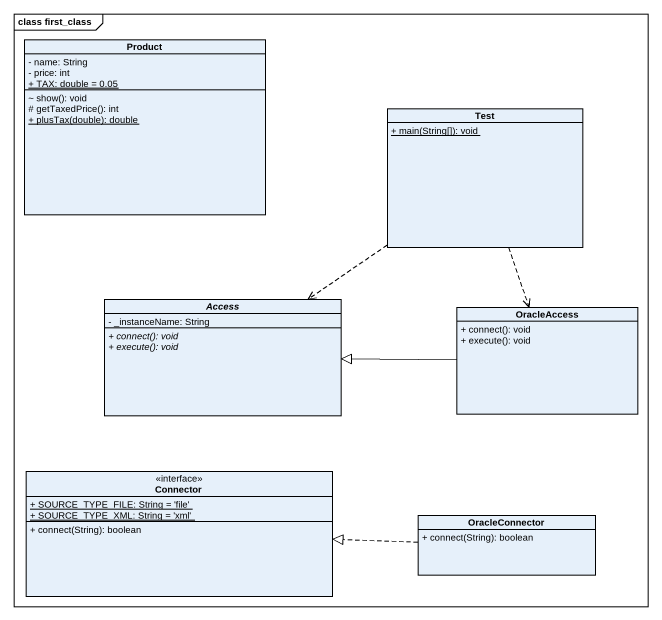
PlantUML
@startuml
mainframe class first_class
hide circle
hide empty members
skinparam classAttributeIconSize 0
class Product {
  - name: String
  - price: int
  {static} + TAX: double = 0.05
  ~ show(): void
  # getTaxedPrice(): int
  {static} + plusTax(double): double
}
class Test {
  {static} + main(String[]): void
}
abstract class Access {
  - _instanceName: String
  {abstract} + connect(): void
  {abstract} + execute(): void
}
class OracleAccess {
  + connect(): void
  + execute(): void
}
class Connector <<interface>> {
  {static} + SOURCE_TYPE_FILE: String = 'file'
  {static} + SOURCE_TYPE_XML: String = 'xml'
  + connect(String): boolean
}
class OracleConnector {
  + connect(String): boolean
}
Test ..> Access
Test ..> OracleAccess
OracleAccess -left-|> Access
OracleConnector .left.|> Connector
@enduml
